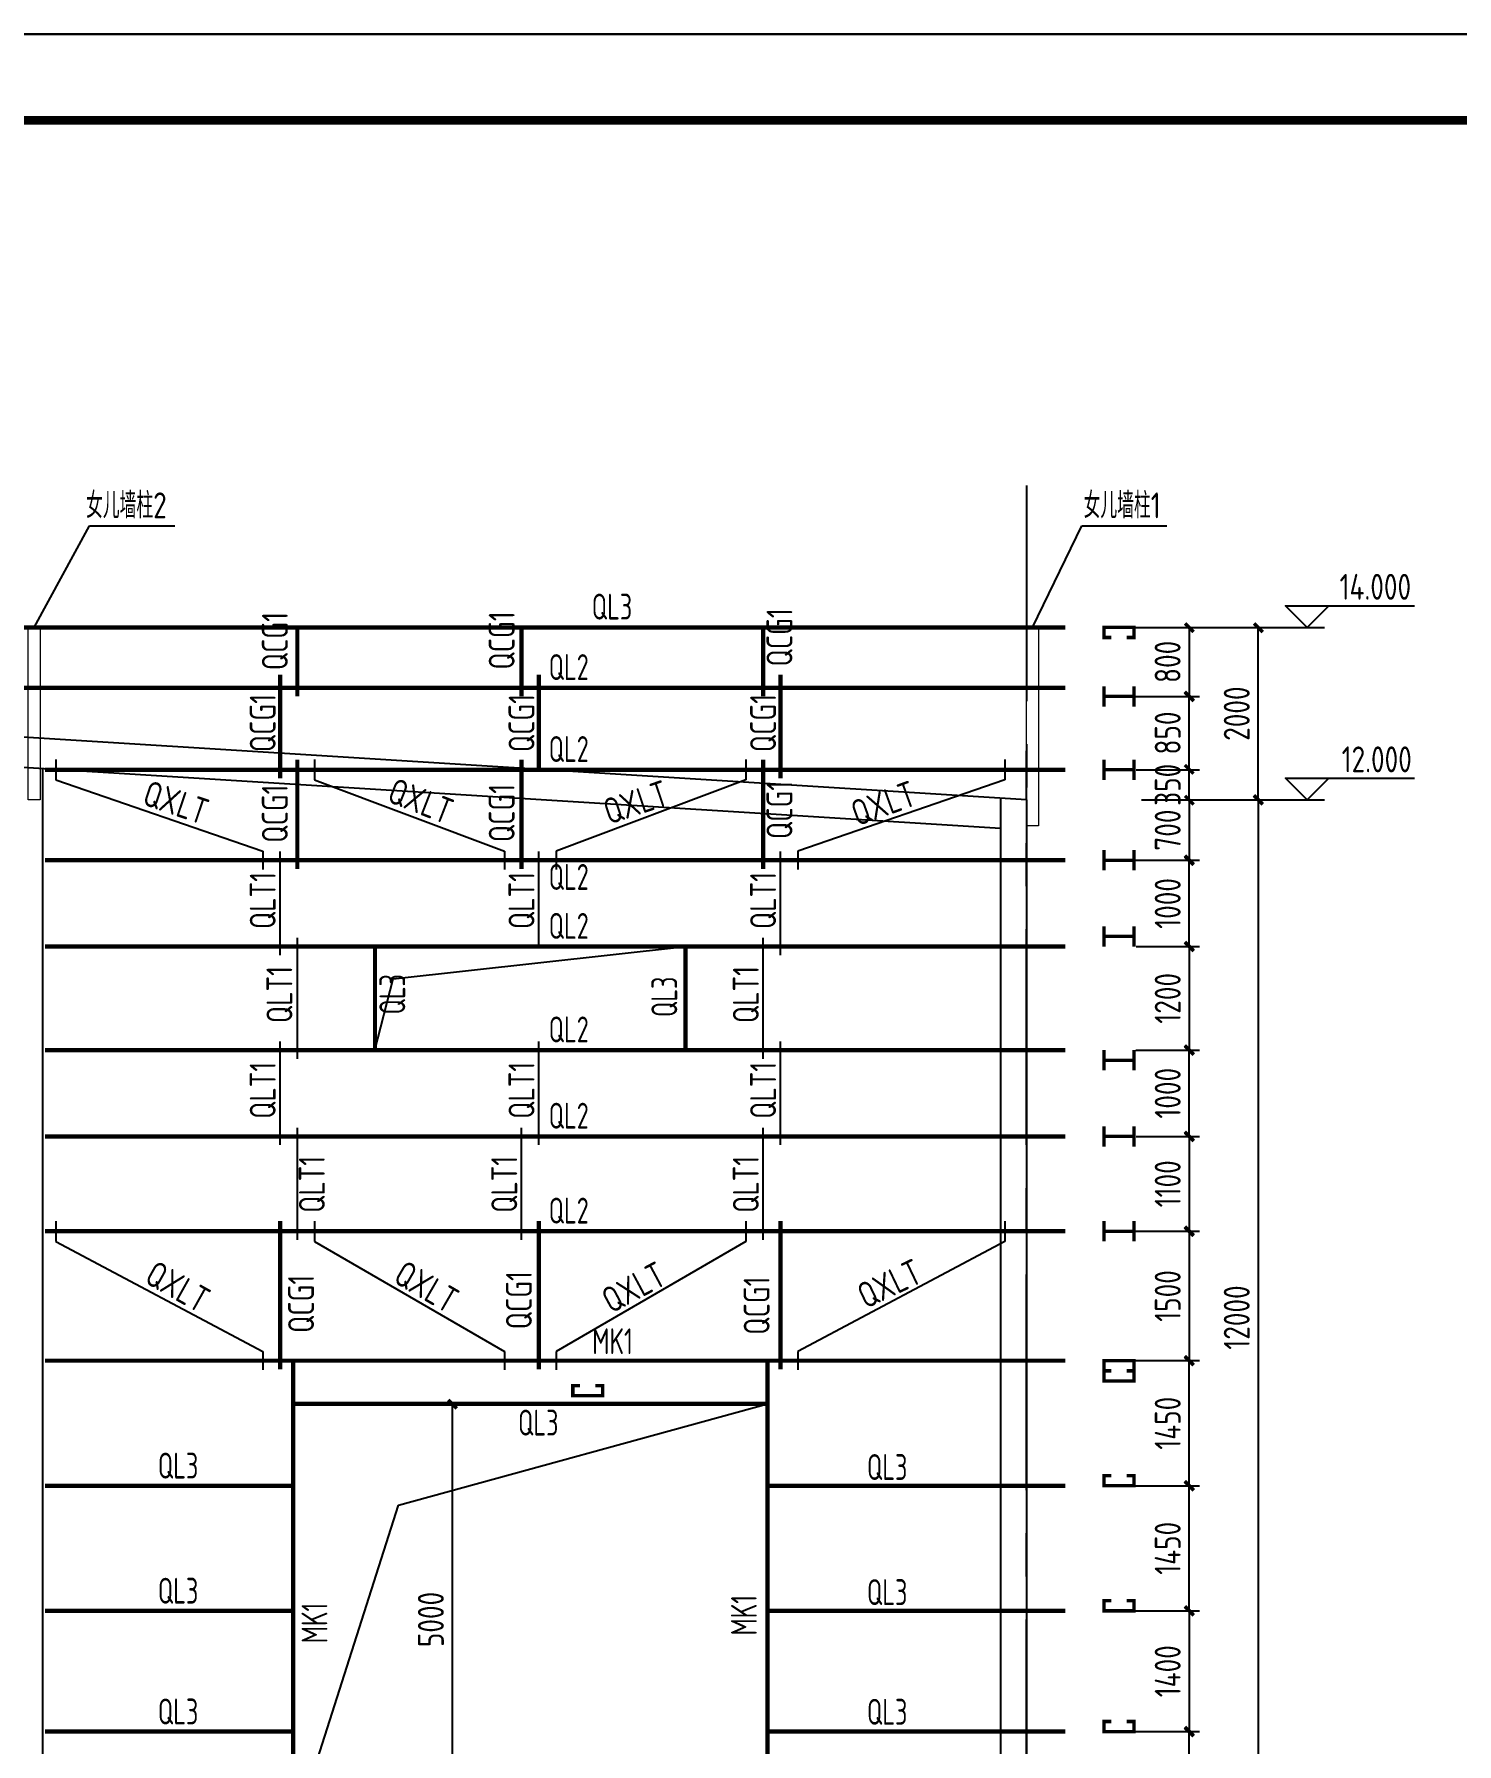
# Model space of a CAD drawing. Header units: millimetres. Extents: x 865490 to 879904, y 39442 to 44891.
# Drawn here: x 874892.8 to 875057.7, y 39845.8 to 40044 of the extents above; entities that cross this region are included whole.
import ezdxf

# ---------------------------------------------------------------- set-up
doc = ezdxf.new("R2010")
doc.units = ezdxf.units.MM
doc.header["$LTSCALE"] = 1000
doc.header["$MEASUREMENT"] = 0
doc.linetypes.add('CENTER', pattern=[2, 1.25, -0.25, 0.25, -0.25])
doc.linetypes.add('DOTE', pattern=[2.42, 2, -0.2, 0.02, -0.2])
for name, color, linetype in [('1307', 7, 'Continuous'), ('1530', 253, 'Continuous'), ('1534', 7, 'Continuous'), ('DIM', 7, 'Continuous'), ('DOTE', 1, 'DOTE'), ('M_Prof', 2, 'Continuous'), ('标注', 7, 'Continuous'), ('梁', 4, 'Continuous'), ('檩条', 34, 'Continuous')]:
    doc.layers.add(name, color=color, linetype=linetype)
doc.layers.add('零部件', color=3, linetype='Continuous', lineweight=5)
doc.styles.add('GBHZ', font='gbenor.shx', dxfattribs={"width": 0.9, "bigfont": 'gbcbig.shx'})
doc.dimstyles.new('Y100', dxfattribs={"dimscale": 0, "dimtxt": 3, "dimasz": 0.01, "dimexe": 1.2, "dimexo": 2, "dimgap": 1, "dimtad": 1, "dimdec": 0, "dimlfac": 100, "dimzin": 0, "dimdsep": 46, "dimtxsty": 'GBHZ', "dimblk": 'DX', "dimcen": 0.09, "dimdle": 1, "dimclrd": 7, "dimclre": 7, "dimclrt": 7, "dimadec": 0, "dimazin": 0, "dimtfac": 1, "dimtdec": 0, "dimtix": 1, "dimtmove": 2, "dimatfit": 3, "dimldrblk": 'DX', "dimfxl": 0, "dimtolj": 1, "dimtzin": 0, "dimarcsym": 0})

# ---------------------------------------------------------------- blocks, each defined once
blk = doc.blocks.new('DX')
at = {"color": 0, "linetype": 'ByBlock', "const_width": 40}
blk.add_lwpolyline([(-54, -51), (46, 49)], dxfattribs=at)
blk = doc.blocks.new('*D1032')
at = {"layer": 'Defpoints', "color": 0, "transparency": 16777216}
for p in [(874941.26, 39885.2), (874951.66, 39885.2), (874951.66, 39835.2)]:
    blk.add_point(p, dxfattribs=at)
at = {"layer": '标注', "color": 7, "lineweight": -2, "transparency": 16777216}
for p, q in [((874949.66, 39885.2), (874940.06, 39885.2)), ((874941.26, 39835.21), (874941.26, 39885.19)), ((874949.66, 39835.2), (874940.06, 39835.2))]:
    blk.add_line(p, q, dxfattribs=at)
at = {"layer": '标注', "color": 7, "lineweight": -2, "transparency": 16777216, "xscale": 0.01, "yscale": 0.01, "zscale": 0.01}
for p, rotation in [((874941.26, 39885.2), 90), ((874941.26, 39835.2), 270)]:
    blk.add_blockref('DX', p, dxfattribs=dict(at, rotation=rotation))
at = {"layer": '标注', "color": 7, "transparency": 16777216, "insert": (874938.76, 39860.2), "char_height": 3, "attachment_point": 5, "rotation": 90, "style": 'GBHZ'}
blk.add_mtext('\\A1;5000', dxfattribs=at)
blk = doc.blocks.new('*D1064')
at = {"layer": 'Defpoints', "color": 0, "transparency": 16777216}
for p in [(875019.12, 39955.2), (875017.12, 39835.2), (875034.66, 39835.2)]:
    blk.add_point(p, dxfattribs=at)
at = {"layer": 'dim', "color": 7, "lineweight": -2, "transparency": 16777216}
for p, q in [((875021.12, 39955.2), (875035.86, 39955.2)), ((875034.66, 39955.19), (875034.66, 39835.21)), ((875019.12, 39835.2), (875035.86, 39835.2))]:
    blk.add_line(p, q, dxfattribs=at)
at = {"layer": 'dim', "color": 7, "lineweight": -2, "transparency": 16777216, "xscale": 0.01, "yscale": 0.01, "zscale": 0.01}
for p, rotation in [((875034.66, 39955.2), 90), ((875034.66, 39835.2), 270)]:
    blk.add_blockref('DX', p, dxfattribs=dict(at, rotation=rotation))
at = {"layer": 'dim', "color": 7, "transparency": 16777216, "insert": (875032.16, 39895.2), "char_height": 3, "attachment_point": 5, "rotation": 90, "style": 'GBHZ'}
blk.add_mtext('\\A1;12000', dxfattribs=at)
blk = doc.blocks.new('*D1066')
at = {"layer": 'Defpoints', "color": 0, "transparency": 16777216}
for p in [(875017.12, 39975.2), (875034.66, 39975.2), (875019.12, 39955.2)]:
    blk.add_point(p, dxfattribs=at)
at = {"layer": 'dim', "color": 7, "lineweight": -2, "transparency": 16777216}
for p, q in [((875019.12, 39975.2), (875035.86, 39975.2)), ((875034.66, 39955.21), (875034.66, 39975.19)), ((875021.12, 39955.2), (875035.86, 39955.2))]:
    blk.add_line(p, q, dxfattribs=at)
at = {"layer": 'dim', "color": 7, "lineweight": -2, "transparency": 16777216, "xscale": 0.01, "yscale": 0.01, "zscale": 0.01}
for p, rotation in [((875034.66, 39975.2), 90), ((875034.66, 39955.2), 270)]:
    blk.add_blockref('DX', p, dxfattribs=dict(at, rotation=rotation))
at = {"layer": 'dim', "color": 7, "transparency": 16777216, "insert": (875032.16, 39965.2), "char_height": 3, "attachment_point": 5, "rotation": 90, "style": 'GBHZ'}
blk.add_mtext('\\A1;2000', dxfattribs=at)
blk = doc.blocks.new('*D1067')
at = {"layer": 'Defpoints', "color": 0, "transparency": 16777216}
for p in [(875017.88, 39975.2), (875017.88, 39967.2), (875026.65, 39967.2)]:
    blk.add_point(p, dxfattribs=at)
at = {"layer": '标注', "color": 7, "lineweight": -2, "transparency": 16777216}
for p, q in [((875019.88, 39975.2), (875027.85, 39975.2)), ((875026.65, 39975.19), (875026.65, 39967.21)), ((875019.88, 39967.2), (875027.85, 39967.2))]:
    blk.add_line(p, q, dxfattribs=at)
at = {"layer": '标注', "color": 7, "lineweight": -2, "transparency": 16777216, "xscale": 0.01, "yscale": 0.01, "zscale": 0.01}
for p, rotation in [((875026.65, 39975.2), 90), ((875026.65, 39967.2), 270)]:
    blk.add_blockref('DX', p, dxfattribs=dict(at, rotation=rotation))
at = {"layer": '标注', "color": 7, "transparency": 16777216, "insert": (875024.15, 39971.2), "char_height": 3, "attachment_point": 5, "rotation": 90, "style": 'GBHZ'}
blk.add_mtext('\\A1;800', dxfattribs=at)
blk = doc.blocks.new('*D1058')
at = {"layer": 'Defpoints', "color": 0, "transparency": 16777216}
for p in [(875018.45, 39847.2), (875026.66, 39847.2), (875018.45, 39835.2)]:
    blk.add_point(p, dxfattribs=at)
at = {"layer": '标注', "color": 7, "lineweight": -2, "transparency": 16777216}
for p, q in [((875020.45, 39847.2), (875027.86, 39847.2)), ((875026.66, 39835.21), (875026.66, 39847.19)), ((875020.45, 39835.2), (875027.86, 39835.2))]:
    blk.add_line(p, q, dxfattribs=at)
at = {"layer": '标注', "color": 7, "lineweight": -2, "transparency": 16777216, "xscale": 0.01, "yscale": 0.01, "zscale": 0.01}
for p, rotation in [((875026.66, 39847.2), 90), ((875026.66, 39835.2), 270)]:
    blk.add_blockref('DX', p, dxfattribs=dict(at, rotation=rotation))
at = {"layer": '标注', "color": 7, "transparency": 16777216, "insert": (875024.16, 39841.2), "char_height": 3, "attachment_point": 5, "rotation": 90, "style": 'GBHZ'}
blk.add_mtext('\\A1;1200', dxfattribs=at)
blk = doc.blocks.new('*D1059')
at = {"layer": 'Defpoints', "color": 0, "transparency": 16777216}
for p in [(875018.45, 39861.2), (875018.45, 39847.2), (875026.66, 39847.2)]:
    blk.add_point(p, dxfattribs=at)
at = {"layer": '标注', "color": 7, "lineweight": -2, "transparency": 16777216}
for p, q in [((875020.45, 39861.2), (875027.86, 39861.2)), ((875026.66, 39861.19), (875026.66, 39847.21)), ((875020.45, 39847.2), (875027.86, 39847.2))]:
    blk.add_line(p, q, dxfattribs=at)
at = {"layer": '标注', "color": 7, "lineweight": -2, "transparency": 16777216, "xscale": 0.01, "yscale": 0.01, "zscale": 0.01}
for p, rotation in [((875026.66, 39861.2), 90), ((875026.66, 39847.2), 270)]:
    blk.add_blockref('DX', p, dxfattribs=dict(at, rotation=rotation))
at = {"layer": '标注', "color": 7, "transparency": 16777216, "insert": (875024.16, 39854.2), "char_height": 3, "attachment_point": 5, "rotation": 90, "style": 'GBHZ'}
blk.add_mtext('\\A1;1400', dxfattribs=at)
blk = doc.blocks.new('*D1060')
at = {"layer": 'Defpoints', "color": 0, "transparency": 16777216}
for p in [(875018.45, 39890.2), (875026.66, 39890.2), (875018.45, 39875.7)]:
    blk.add_point(p, dxfattribs=at)
at = {"layer": '标注', "color": 7, "lineweight": -2, "transparency": 16777216}
for p, q in [((875020.45, 39890.2), (875027.86, 39890.2)), ((875026.66, 39875.71), (875026.66, 39890.19)), ((875020.45, 39875.7), (875027.86, 39875.7))]:
    blk.add_line(p, q, dxfattribs=at)
at = {"layer": '标注', "color": 7, "lineweight": -2, "transparency": 16777216, "xscale": 0.01, "yscale": 0.01, "zscale": 0.01}
for p, rotation in [((875026.66, 39890.2), 90), ((875026.66, 39875.7), 270)]:
    blk.add_blockref('DX', p, dxfattribs=dict(at, rotation=rotation))
at = {"layer": '标注', "color": 7, "transparency": 16777216, "insert": (875024.16, 39882.95), "char_height": 3, "attachment_point": 5, "rotation": 90, "style": 'GBHZ'}
blk.add_mtext('\\A1;1450', dxfattribs=at)
blk = doc.blocks.new('*D1061')
at = {"layer": 'Defpoints', "color": 0, "transparency": 16777216}
for p in [(875018.45, 39905.2), (875018.45, 39890.2), (875026.66, 39890.2)]:
    blk.add_point(p, dxfattribs=at)
at = {"layer": '标注', "color": 7, "lineweight": -2, "transparency": 16777216}
for p, q in [((875020.45, 39905.2), (875027.86, 39905.2)), ((875026.66, 39905.19), (875026.66, 39890.21)), ((875020.45, 39890.2), (875027.86, 39890.2))]:
    blk.add_line(p, q, dxfattribs=at)
at = {"layer": '标注', "color": 7, "lineweight": -2, "transparency": 16777216, "xscale": 0.01, "yscale": 0.01, "zscale": 0.01}
for p, rotation in [((875026.66, 39905.2), 90), ((875026.66, 39890.2), 270)]:
    blk.add_blockref('DX', p, dxfattribs=dict(at, rotation=rotation))
at = {"layer": '标注', "color": 7, "transparency": 16777216, "insert": (875024.16, 39897.7), "char_height": 3, "attachment_point": 5, "rotation": 90, "style": 'GBHZ'}
blk.add_mtext('\\A1;1500', dxfattribs=at)
blk = doc.blocks.new('*D1062')
at = {"layer": 'Defpoints', "color": 0, "transparency": 16777216}
for p in [(875018.45, 39875.7), (875026.66, 39875.7), (875018.45, 39861.2)]:
    blk.add_point(p, dxfattribs=at)
at = {"layer": '标注', "color": 7, "lineweight": -2, "transparency": 16777216}
for p, q in [((875020.45, 39875.7), (875027.86, 39875.7)), ((875026.66, 39861.21), (875026.66, 39875.69)), ((875020.45, 39861.2), (875027.86, 39861.2))]:
    blk.add_line(p, q, dxfattribs=at)
at = {"layer": '标注', "color": 7, "lineweight": -2, "transparency": 16777216, "xscale": 0.01, "yscale": 0.01, "zscale": 0.01}
for p, rotation in [((875026.66, 39875.7), 90), ((875026.66, 39861.2), 270)]:
    blk.add_blockref('DX', p, dxfattribs=dict(at, rotation=rotation))
at = {"layer": '标注', "color": 7, "transparency": 16777216, "insert": (875024.16, 39868.45), "char_height": 3, "attachment_point": 5, "rotation": 90, "style": 'GBHZ'}
blk.add_mtext('\\A1;1450', dxfattribs=at)
blk = doc.blocks.new('*D1063')
at = {"layer": 'Defpoints', "color": 0, "transparency": 16777216}
for p in [(875018.52, 39916.2), (875018.45, 39905.2), (875026.66, 39905.2)]:
    blk.add_point(p, dxfattribs=at)
at = {"layer": '标注', "color": 7, "lineweight": -2, "transparency": 16777216}
for p, q in [((875020.52, 39916.2), (875027.86, 39916.2)), ((875026.66, 39916.19), (875026.66, 39905.21)), ((875020.45, 39905.2), (875027.86, 39905.2))]:
    blk.add_line(p, q, dxfattribs=at)
at = {"layer": '标注', "color": 7, "lineweight": -2, "transparency": 16777216, "xscale": 0.01, "yscale": 0.01, "zscale": 0.01}
for p, rotation in [((875026.66, 39916.2), 90), ((875026.66, 39905.2), 270)]:
    blk.add_blockref('DX', p, dxfattribs=dict(at, rotation=rotation))
at = {"layer": '标注', "color": 7, "transparency": 16777216, "insert": (875024.16, 39910.7), "char_height": 3, "attachment_point": 5, "rotation": 90, "style": 'GBHZ'}
blk.add_mtext('\\A1;1100', dxfattribs=at)
blk = doc.blocks.new('*D1052')
at = {"layer": 'Defpoints', "color": 0, "transparency": 16777216}
for p in [(875018.46, 39926.2), (875026.66, 39926.2), (875018.52, 39916.2)]:
    blk.add_point(p, dxfattribs=at)
at = {"layer": '标注', "color": 7, "lineweight": -2, "transparency": 16777216}
for p, q in [((875020.46, 39926.2), (875027.86, 39926.2)), ((875026.66, 39916.21), (875026.66, 39926.19)), ((875020.52, 39916.2), (875027.86, 39916.2))]:
    blk.add_line(p, q, dxfattribs=at)
at = {"layer": '标注', "color": 7, "lineweight": -2, "transparency": 16777216, "xscale": 0.01, "yscale": 0.01, "zscale": 0.01}
for p, rotation in [((875026.66, 39926.2), 90), ((875026.66, 39916.2), 270)]:
    blk.add_blockref('DX', p, dxfattribs=dict(at, rotation=rotation))
at = {"layer": '标注', "color": 7, "transparency": 16777216, "insert": (875024.16, 39921.2), "char_height": 3, "attachment_point": 5, "rotation": 90, "style": 'GBHZ'}
blk.add_mtext('\\A1;1000', dxfattribs=at)
blk = doc.blocks.new('*D1053')
at = {"layer": 'Defpoints', "color": 0, "transparency": 16777216}
for p in [(875018.52, 39938.2), (875018.46, 39926.2), (875026.66, 39926.2)]:
    blk.add_point(p, dxfattribs=at)
at = {"layer": '标注', "color": 7, "lineweight": -2, "transparency": 16777216}
for p, q in [((875020.52, 39938.2), (875027.86, 39938.2)), ((875026.66, 39938.19), (875026.66, 39926.21)), ((875020.46, 39926.2), (875027.86, 39926.2))]:
    blk.add_line(p, q, dxfattribs=at)
at = {"layer": '标注', "color": 7, "lineweight": -2, "transparency": 16777216, "xscale": 0.01, "yscale": 0.01, "zscale": 0.01}
for p, rotation in [((875026.66, 39938.2), 90), ((875026.66, 39926.2), 270)]:
    blk.add_blockref('DX', p, dxfattribs=dict(at, rotation=rotation))
at = {"layer": '标注', "color": 7, "transparency": 16777216, "insert": (875024.16, 39932.2), "char_height": 3, "attachment_point": 5, "rotation": 90, "style": 'GBHZ'}
blk.add_mtext('\\A1;1200', dxfattribs=at)
blk = doc.blocks.new('*D1054')
at = {"layer": 'Defpoints', "color": 0, "transparency": 16777216}
for p in [(875018.47, 39948.2), (875026.66, 39948.2), (875018.52, 39938.2)]:
    blk.add_point(p, dxfattribs=at)
at = {"layer": '标注', "color": 7, "lineweight": -2, "transparency": 16777216}
for p, q in [((875020.47, 39948.2), (875027.86, 39948.2)), ((875026.66, 39938.21), (875026.66, 39948.19)), ((875020.52, 39938.2), (875027.86, 39938.2))]:
    blk.add_line(p, q, dxfattribs=at)
at = {"layer": '标注', "color": 7, "lineweight": -2, "transparency": 16777216, "xscale": 0.01, "yscale": 0.01, "zscale": 0.01}
for p, rotation in [((875026.66, 39948.2), 90), ((875026.66, 39938.2), 270)]:
    blk.add_blockref('DX', p, dxfattribs=dict(at, rotation=rotation))
at = {"layer": '标注', "color": 7, "transparency": 16777216, "insert": (875024.16, 39943.2), "char_height": 3, "attachment_point": 5, "rotation": 90, "style": 'GBHZ'}
blk.add_mtext('\\A1;1000', dxfattribs=at)
blk = doc.blocks.new('*D1055')
at = {"layer": 'Defpoints', "color": 0, "transparency": 16777216}
for p in [(875019.12, 39955.2), (875018.47, 39948.2), (875026.66, 39948.2)]:
    blk.add_point(p, dxfattribs=at)
at = {"layer": '标注', "color": 7, "lineweight": -2, "transparency": 16777216}
for p, q in [((875021.12, 39955.2), (875027.86, 39955.2)), ((875026.66, 39955.19), (875026.66, 39948.21)), ((875020.47, 39948.2), (875027.86, 39948.2))]:
    blk.add_line(p, q, dxfattribs=at)
at = {"layer": '标注', "color": 7, "lineweight": -2, "transparency": 16777216, "xscale": 0.01, "yscale": 0.01, "zscale": 0.01}
for p, rotation in [((875026.66, 39955.2), 90), ((875026.66, 39948.2), 270)]:
    blk.add_blockref('DX', p, dxfattribs=dict(at, rotation=rotation))
at = {"layer": '标注', "color": 7, "transparency": 16777216, "insert": (875024.16, 39951.7), "char_height": 3, "attachment_point": 5, "rotation": 90, "style": 'GBHZ'}
blk.add_mtext('\\A1;700', dxfattribs=at)
blk = doc.blocks.new('*D1056')
at = {"layer": 'Defpoints', "color": 0, "transparency": 16777216}
for p in [(875017.88, 39967.2), (875026.66, 39967.2), (875018.52, 39958.7)]:
    blk.add_point(p, dxfattribs=at)
at = {"layer": '标注', "color": 7, "lineweight": -2, "transparency": 16777216}
for p, q in [((875019.88, 39967.2), (875027.86, 39967.2)), ((875026.66, 39958.71), (875026.66, 39967.19)), ((875020.52, 39958.7), (875027.86, 39958.7))]:
    blk.add_line(p, q, dxfattribs=at)
at = {"layer": '标注', "color": 7, "lineweight": -2, "transparency": 16777216, "xscale": 0.01, "yscale": 0.01, "zscale": 0.01}
for p, rotation in [((875026.66, 39967.2), 90), ((875026.66, 39958.7), 270)]:
    blk.add_blockref('DX', p, dxfattribs=dict(at, rotation=rotation))
at = {"layer": '标注', "color": 7, "transparency": 16777216, "insert": (875024.16, 39962.95), "char_height": 3, "attachment_point": 5, "rotation": 90, "style": 'GBHZ'}
blk.add_mtext('\\A1;850', dxfattribs=at)
blk = doc.blocks.new('*D1057')
at = {"layer": 'Defpoints', "color": 0, "transparency": 16777216}
for p in [(875018.52, 39958.7), (875026.66, 39958.7), (875019.12, 39955.2)]:
    blk.add_point(p, dxfattribs=at)
at = {"layer": 'DOTE', "color": 7, "lineweight": -2, "transparency": 16777216}
for p, q in [((875020.52, 39958.7), (875027.86, 39958.7)), ((875026.66, 39958.71), (875026.66, 39958.72)), ((875026.66, 39955.2), (875026.66, 39958.7)), ((875021.12, 39955.2), (875027.86, 39955.2)), ((875026.66, 39955.19), (875026.66, 39955.18))]:
    blk.add_line(p, q, dxfattribs=at)
at = {"layer": 'DOTE', "color": 7, "lineweight": -2, "transparency": 16777216, "xscale": 0.01, "yscale": 0.01, "zscale": 0.01}
for p, rotation in [((875026.66, 39958.7), 270), ((875026.66, 39955.2), 90)]:
    blk.add_blockref('DX', p, dxfattribs=dict(at, rotation=rotation))
at = {"layer": 'DOTE', "color": 7, "transparency": 16777216, "insert": (875024.16, 39956.95), "char_height": 3, "attachment_point": 5, "rotation": 90, "style": 'GBHZ'}
blk.add_mtext('\\A1;350', dxfattribs=at)

msp = doc.modelspace()

# ---------------------------------------------------------------- linework, layer by layer
at = {"color": 0}
for p, q in [((875254.672, 40043.955), (874413.672, 40043.955)), ((874413.672, 40043.955), (875254.672, 40043.955))]:
    msp.add_line(p, q, dxfattribs=at)
at = {"color": 0, "const_width": 1}
msp.add_lwpolyline([(875244.672, 39459.955), (874438.672, 39459.955), (874438.672, 40033.955), (875244.672, 40033.955)], close=True, dxfattribs=at)
at = {"layer": '1530'}
for p, q in [((875035.859, 39975.2), (875042.33, 39975.2)), ((875035.859, 39955.2), (875042.33, 39955.2))]:
    msp.add_line(p, q, dxfattribs=at)
at = {"layer": '1534'}
for points in [[(875042.83, 39977.7), (875040.33, 39975.2), (875037.83, 39977.7), (875052.764, 39977.7)], [(875042.83, 39957.7), (875040.33, 39955.2), (875037.83, 39957.7), (875052.764, 39957.7)]]:
    msp.add_lwpolyline(points, dxfattribs=at)
at = {"layer": 'DOTE', "linetype": 'CENTER', "ltscale": 0.02}
for p, q in [((875007.779, 39991.651), (875007.779, 39826.77)), ((875007.779, 39835.2), (875007.779, 39960.876))]:
    msp.add_line(p, q, dxfattribs=at)
at = {"layer": 'M_Prof'}
for p, q in [((875007.779, 39955.2), (874777.279, 39969.593)), ((875004.779, 39951.88), (874780.279, 39965.899)), ((874893.779, 39835.2), (874893.779, 39958.811)), ((875004.779, 39955.387), (875004.779, 39835.2)), ((875007.779, 39955.2), (875007.779, 39835.2))]:
    msp.add_line(p, q, dxfattribs=at)
at = {"layer": '梁'}
for p, q in [((874892.779, 39975.2), (874899.191, 39986.984)), ((874899.191, 39986.984), (874909.071, 39986.984)), ((875008.479, 39975.2), (875014.191, 39986.984)), ((875014.191, 39986.984), (875024.071, 39986.984))]:
    msp.add_line(p, q, dxfattribs=at)
at = {"layer": '梁', "color": 61, "linetype": 'ByBlock', "ltscale": 0.8, "const_width": 0.4}
for points in [[(875019.404, 39974.02), (875020.257, 39974.02), (875020.257, 39975.199), (875016.787, 39975.199), (875016.787, 39974.02), (875017.639, 39974.02)], [(875020.257, 39968.379), (875020.257, 39967.2), (875016.787, 39967.2), (875016.787, 39968.379)], [(875020.257, 39966.02), (875020.257, 39967.2), (875016.787, 39967.2), (875016.787, 39966.02)], [(875020.257, 39959.879), (875020.257, 39958.7), (875016.787, 39958.7), (875016.787, 39959.879)], [(875020.257, 39957.52), (875020.257, 39958.7), (875016.787, 39958.7), (875016.787, 39957.52)], [(875020.257, 39949.38), (875020.257, 39948.201), (875016.787, 39948.201), (875016.787, 39949.38)], [(875020.257, 39947.021), (875020.257, 39948.201), (875016.787, 39948.201), (875016.787, 39947.021)], [(875020.257, 39940.56), (875020.257, 39939.381), (875016.787, 39939.381), (875016.787, 39940.56)], [(875020.257, 39938.202), (875020.257, 39939.381), (875016.787, 39939.381), (875016.787, 39938.202)], [(875020.257, 39926.201), (875020.257, 39925.021), (875016.787, 39925.021), (875016.787, 39926.201)], [(875020.257, 39923.842), (875020.257, 39925.021), (875016.787, 39925.021), (875016.787, 39923.842)], [(875020.257, 39917.379), (875020.257, 39916.2), (875016.787, 39916.2), (875016.787, 39917.379)], [(875020.257, 39915.02), (875020.257, 39916.2), (875016.787, 39916.2), (875016.787, 39915.02)], [(875020.257, 39906.379), (875020.257, 39905.2), (875016.787, 39905.2), (875016.787, 39906.379)], [(875020.257, 39904.02), (875020.257, 39905.2), (875016.787, 39905.2), (875016.787, 39904.02)], [(875019.404, 39889.02), (875020.257, 39889.02), (875020.257, 39890.2), (875016.787, 39890.2), (875016.787, 39889.02), (875017.639, 39889.02)], [(875019.404, 39889.02), (875020.257, 39889.02), (875020.257, 39887.841), (875016.787, 39887.841), (875016.787, 39889.02), (875017.639, 39889.02)], [(874956.06, 39887.31), (874955.207, 39887.31), (874955.207, 39886.131), (874958.677, 39886.131), (874958.677, 39887.31), (874957.824, 39887.31)], [(875019.404, 39876.879), (875020.257, 39876.879), (875020.257, 39875.7), (875016.787, 39875.7), (875016.787, 39876.879), (875017.639, 39876.879)], [(875019.404, 39862.379), (875020.257, 39862.379), (875020.257, 39861.2), (875016.787, 39861.2), (875016.787, 39862.379), (875017.639, 39862.379)], [(875019.404, 39848.379), (875020.257, 39848.379), (875020.257, 39847.2), (875016.787, 39847.2), (875016.787, 39848.379), (875017.639, 39848.379)]]:
    msp.add_lwpolyline(points, dxfattribs=at)
at = {"layer": '檩条', "color": 4}
for p, q in [((874923.279, 39975.2), (874923.279, 39969.525)), ((874949.279, 39975.2), (874949.279, 39969.525)), ((874977.279, 39975.2), (874977.279, 39969.525)), ((874923.279, 39959.7), (874923.279, 39949.525)), ((874949.279, 39959.7), (874949.279, 39949.525)), ((874977.279, 39959.7), (874977.279, 39949.525)), ((874921.279, 39937.2), (874921.279, 39949.201)), ((874951.279, 39938.201), (874951.279, 39949.201)), ((874979.279, 39937.2), (874979.279, 39949.201)), ((874923.279, 39925.201), (874923.279, 39939.201)), ((874977.279, 39925.201), (874977.279, 39939.201)), ((874934.394, 39934.453), (874968.277, 39938.201)), ((874932.277, 39926.201), (874934.394, 39934.453)), ((874921.279, 39915.2), (874921.279, 39927.201)), ((874951.279, 39915.2), (874951.279, 39927.201)), ((874979.279, 39915.2), (874979.279, 39927.201)), ((874923.279, 39904.2), (874923.279, 39917.2)), ((874949.279, 39904.2), (874949.279, 39917.2)), ((874977.279, 39904.2), (874977.279, 39917.2)), ((874921.279, 39906.2), (874921.279, 39891.524)), ((874951.279, 39906.2), (874951.279, 39891.524)), ((874979.279, 39906.2), (874979.279, 39891.524)), ((874935.003, 39873.434), (874977.779, 39885.2)), ((874922.779, 39835.2), (874935.003, 39873.434))]:
    msp.add_line(p, q, dxfattribs=at)
at = {"layer": '檩条', "color": 4, "linetype": 'ByBlock'}
for p, q in [((874895.279, 39959.875), (874895.279, 39957.524)), ((874925.279, 39959.875), (874925.279, 39957.524)), ((874975.279, 39959.875), (874975.279, 39957.524)), ((875005.279, 39959.875), (875005.279, 39957.524)), ((874895.279, 39957.524), (874919.279, 39949.27)), ((874925.279, 39957.524), (874947.279, 39949.27)), ((874975.279, 39957.524), (874953.279, 39949.27)), ((875005.279, 39957.524), (874981.279, 39949.27)), ((874919.279, 39949.27), (874919.279, 39947.131)), ((874947.279, 39949.27), (874947.279, 39947.131)), ((874953.279, 39949.27), (874953.279, 39947.131)), ((874981.279, 39949.27), (874981.279, 39947.131)), ((874895.279, 39906.375), (874895.279, 39904.024)), ((874925.279, 39906.375), (874925.279, 39904.024)), ((874975.279, 39906.375), (874975.279, 39904.024)), ((875005.279, 39906.375), (875005.279, 39904.024)), ((874895.279, 39904.024), (874919.279, 39891.269)), ((874925.279, 39904.024), (874947.279, 39891.269)), ((874975.279, 39904.024), (874953.279, 39891.269)), ((875005.279, 39904.024), (874981.279, 39891.269)), ((874919.279, 39891.269), (874919.279, 39889.13)), ((874947.279, 39891.269), (874947.279, 39889.13)), ((874953.279, 39891.269), (874953.279, 39889.13)), ((874981.279, 39891.269), (874981.279, 39889.13))]:
    msp.add_line(p, q, dxfattribs=at)
at = {"layer": '檩条', "color": 4, "const_width": 0.5}
for points in [[(874890.379, 39975.2), (875012.279, 39975.2)], [(875012.279, 39975.2), (874893.479, 39975.2)], [(874923.279, 39975.2), (874923.279, 39967.201)], [(874949.279, 39975.2), (874949.279, 39967.201)], [(874977.279, 39975.2), (874977.279, 39967.201)], [(874890.379, 39968.201), (875012.279, 39968.201)], [(874921.279, 39957.698), (874921.279, 39969.7)], [(874951.279, 39958.7), (874951.279, 39969.7)], [(874979.279, 39957.698), (874979.279, 39969.7)], [(874894.029, 39958.7), (875012.279, 39958.7)], [(874923.279, 39959.874), (874923.279, 39947.201)], [(874949.279, 39959.874), (874949.279, 39947.201)], [(874977.279, 39959.874), (874977.279, 39947.201)], [(874894.029, 39948.201), (875012.279, 39948.201)], [(874894.029, 39938.201), (875012.279, 39938.201)], [(874932.281, 39926.201), (874932.281, 39938.201)], [(874968.281, 39926.201), (874968.281, 39938.201)], [(874894.029, 39926.201), (875012.279, 39926.201)], [(874894.029, 39916.2), (875012.279, 39916.2)], [(874894.029, 39905.2), (875012.279, 39905.2)], [(874921.279, 39906.374), (874921.279, 39889.2)], [(874951.279, 39906.374), (874951.279, 39889.2)], [(874979.279, 39906.374), (874979.279, 39889.2)], [(874977.779, 39885.2), (874922.779, 39885.2)], [(874922.779, 39875.7), (874894.029, 39875.7)], [(875012.279, 39875.7), (874977.779, 39875.7)], [(874922.779, 39861.2), (874894.029, 39861.2)], [(874977.779, 39861.2), (875012.279, 39861.2)]]:
    msp.add_lwpolyline(points, dxfattribs=at)
at = {"layer": '檩条', "color": 1, "const_width": 0.5}
for points in [[(875012.279, 39890.2), (874894.029, 39890.2)], [(874922.779, 39830.2), (874922.779, 39890.2)], [(874977.779, 39830.2), (874977.779, 39890.2)]]:
    msp.add_lwpolyline(points, dxfattribs=at)
at = {"layer": '檩条', "color": 4, "linetype": 'ByBlock', "const_width": 0.5}
for points in [[(874922.779, 39847.2), (874894.029, 39847.2)], [(874977.779, 39847.2), (875012.279, 39847.2)]]:
    msp.add_lwpolyline(points, dxfattribs=at)
at = {"layer": '零部件'}
for points in [[(874893.479, 39955.221), (874892.079, 39955.221), (874892.079, 39975.2), (874893.479, 39975.2)], [(875009.179, 39952.2), (875007.779, 39952.2), (875007.779, 39975.2), (875009.179, 39975.2)]]:
    msp.add_lwpolyline(points, close=True, dxfattribs=at)

# ---------------------------------------------------------------- texts
at = {"layer": '1307', "style": 'GBHZ', "width": 0.8}
for s, p in [('QL3', (874957.399, 39976.105)), ('QL2', (874952.403, 39969.096)), ('QL2', (874952.403, 39959.595)), ('QL2', (874952.403, 39944.769)), ('QL2', (874952.403, 39939.096)), ('QL2', (874952.403, 39927.096)), ('QL2', (874952.403, 39917.095)), ('QL2', (874952.403, 39906.095)), ('MK1', (874957.462, 39890.952)), ('QL3', (874948.856, 39881.521)), ('QL3', (874907.108, 39876.536)), ('QL3', (874989.297, 39876.37)), ('QL3', (874907.108, 39862.036)), ('QL3', (874989.297, 39861.87)), ('QL3', (874907.108, 39848.036)), ('QL3', (874989.297, 39848.002))]:
    msp.add_text(s, height=3, dxfattribs=at).set_placement(p)
at = {"layer": '1307', "style": 'GBHZ'}
for s, rotation, width, p in [('QCG1', 90, 0.9, (874922.173, 39970.222)), ('QCG1', 90, 0.9, (874948.463, 39970.297)), ('QCG1', 90, 0.9, (874980.662, 39970.656)), ('QCG1', 90, 0.9, (874920.763, 39960.722)), ('QCG1', 90, 0.9, (874950.763, 39960.722)), ('QCG1', 90, 0.9, (874978.763, 39960.722)), ('QXLT', 341.3473, 0.9, (874905.157, 39954.701)), ('QCG1', 90, 0.9, (874922.173, 39950.222)), ('QXLT', 338.76515, 0.9, (874933.52, 39955.041)), ('QCG1', 90, 0.9, (874948.463, 39950.297)), ('QXLT', 18.58199, 0.9, (874959.413, 39952.297)), ('QCG1', 90, 0.9, (874980.662, 39950.656)), ('QXLT', 19.92238, 0.9, (874988.174, 39952.101)), ('QLT1', 90, 0.9, (874920.763, 39940.223)), ('QLT1', 90, 0.9, (874950.763, 39940.223)), ('QLT1', 90, 0.9, (874978.763, 39940.223)), ('QLT1', 90, 0.9, (874922.702, 39929.322)), ('QL3', 90, 0.8, (874935.786, 39930.317)), ('QL3', 90, 0.8, (874967.312, 39930.023)), ('QLT1', 90, 0.9, (874976.763, 39929.322)), ('QLT1', 90, 0.9, (874920.763, 39918.223)), ('QLT1', 90, 0.9, (874950.763, 39918.223)), ('QLT1', 90, 0.9, (874978.763, 39918.223)), ('QLT1', 90, 0.9, (874926.461, 39907.321)), ('QLT1', 90, 0.9, (874948.763, 39907.321)), ('QLT1', 90, 0.9, (874976.763, 39907.321)), ('QXLT', 330.76111, 0.9, (874905.393, 39899.318)), ('QXLT', 329.8772, 0.9, (874934.234, 39899.369)), ('QXLT', 28.23338, 0.9, (874959.647, 39895.595)), ('QXLT', 25.55928, 0.9, (874989.153, 39896.142)), ('QCG1', 90, 0.9, (874925.21, 39893.402)), ('QCG1', 90, 0.9, (874950.463, 39893.827)), ('QCG1', 90, 0.9, (874978.014, 39893.193)), ('MK1', 90, 0.8, (874926.765, 39857.442)), ('MK1', 90, 0.8, (874976.537, 39858.344))]:
    msp.add_text(s, height=3, rotation=rotation, dxfattribs=dict(at, width=width)).set_placement(p)
at = {"layer": '1534', "style": 'GBHZ', "width": 0.9}
for s, p in [('女儿墙柱2', (874898.794, 39987.839)), ('女儿墙柱1', (875014.418, 39987.839)), ('14.000', (875044.084, 39978.4)), ('12.000', (875044.324, 39958.4))]:
    msp.add_text(s, height=3, dxfattribs=at).set_placement(p)

# ---------------------------------------------------------------- dimensions: what is measured, and where the dimension line sits
at = {"layer": 'dim'}
for base, p2, angle, picture, middle in [((875034.659, 39975.2), (875017.119, 39975.2), 270, '*D1066', (875032.159, 39965.2)), ((875034.659, 39835.2), (875017.119, 39835.2), 90, '*D1064', (875032.159, 39895.2))]:
    dim = msp.add_linear_dim(base=base, p1=(875019.119, 39955.2), p2=p2, angle=angle, dimstyle='Y100', override={"dimscale": 1}, dxfattribs=at)
    dim.commit()
    dim.dimension.update_dxf_attribs({"geometry": picture, "text_midpoint": middle})
at = {"layer": 'DOTE'}
dim = msp.add_linear_dim(base=(875026.659, 39958.7), p1=(875019.119, 39955.2), p2=(875018.524, 39958.7), angle=90, dimstyle='Y100', override={"dimscale": 1, "dimfxl": 2}, dxfattribs=at)
dim.commit()
dim.dimension.update_dxf_attribs({"geometry": '*D1057', "text_midpoint": (875024.159, 39956.95)})
at = {"layer": '标注'}
for base, p1, p2, angle, picture, middle in [((875026.647, 39967.2), (875017.881, 39975.2), (875017.881, 39967.2), 90, '*D1067', (875024.147, 39971.2)), ((875026.659, 39967.2), (875018.524, 39958.7), (875017.881, 39967.2), 270, '*D1056', (875024.159, 39962.95)), ((875026.659, 39948.201), (875019.119, 39955.2), (875018.471, 39948.201), 90, '*D1055', (875024.159, 39951.7)), ((875026.659, 39948.201), (875018.522, 39938.202), (875018.471, 39948.201), 270, '*D1054', (875024.159, 39943.201)), ((875026.659, 39926.201), (875018.522, 39938.202), (875018.461, 39926.201), 90, '*D1053', (875024.159, 39932.201)), ((875026.659, 39926.201), (875018.522, 39916.2), (875018.461, 39926.201), 270, '*D1052', (875024.159, 39921.2)), ((875026.659, 39905.2), (875018.522, 39916.2), (875018.452, 39905.2), 90, '*D1063', (875024.159, 39910.7)), ((875026.659, 39890.2), (875018.452, 39905.2), (875018.452, 39890.2), 270, '*D1061', (875024.159, 39897.7)), ((875026.659, 39890.2), (875018.452, 39875.7), (875018.452, 39890.2), 90, '*D1060', (875024.159, 39882.95)), ((874941.258, 39885.2), (874951.664, 39835.2), (874951.664, 39885.2), 90, '*D1032', (874938.758, 39860.2)), ((875026.659, 39875.7), (875018.452, 39861.2), (875018.452, 39875.7), 90, '*D1062', (875024.159, 39868.45)), ((875026.659, 39847.2), (875018.452, 39861.2), (875018.452, 39847.2), 270, '*D1059', (875024.159, 39854.2)), ((875026.659, 39847.2), (875018.452, 39835.2), (875018.452, 39847.2), 90, '*D1058', (875024.159, 39841.2))]:
    dim = msp.add_linear_dim(base=base, p1=p1, p2=p2, angle=angle, dimstyle='Y100', override={"dimscale": 1}, dxfattribs=at)
    dim.commit()
    dim.dimension.update_dxf_attribs({"geometry": picture, "text_midpoint": middle})

doc.saveas('drawing.dxf')
